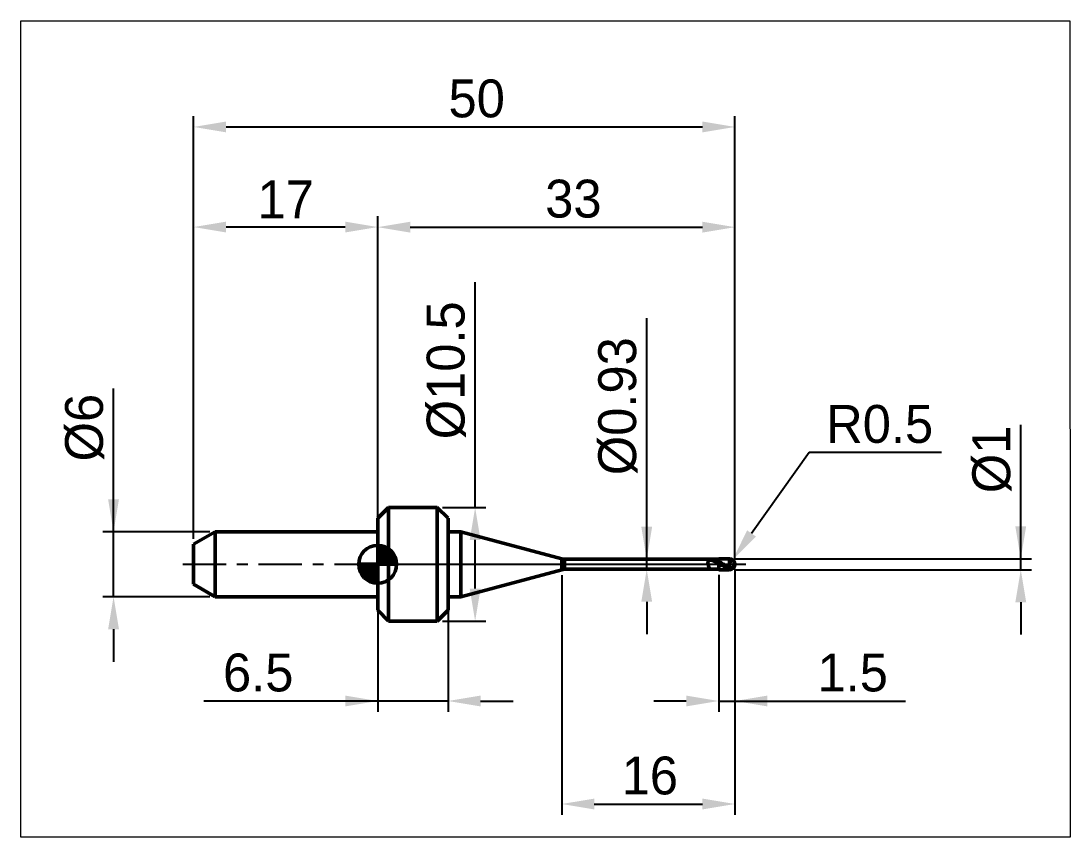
# Model space of a CAD drawing. Header units: millimetres. Extents: x -16 to 81, y -25.2 to 50.2.
import ezdxf

# ---------------------------------------------------------------- set-up
doc = ezdxf.new("R2010")
doc.units = ezdxf.units.MM
doc.header["$MEASUREMENT"] = 0
doc.linetypes.add('LONGDASHDASH', pattern=[7, 4, -1, 1, -1])
doc.layers.get('Defpoints').update_dxf_attribs({"linetype": 'CONTINUOUS'})
for name, color, linetype, lineweight in [('1', 4, 'CONTINUOUS', 50), ('2', 7, 'CONTINUOUS', 25), ('4', 2, 'LONGDASHDASH', 25), ('CUT', 1, 'CONTINUOUS', 25), ('INFTOTAL', 9, 'CONTINUOUS', 18), ('NOCUT', 7, 'CONTINUOUS', 25), ('SK1', 4, 'CONTINUOUS', 50), ('SK2', 7, 'CONTINUOUS', 25), ('SK4', 2, 'LONGDASHDASH', 25)]:
    doc.layers.add(name, color=color, linetype=linetype, lineweight=lineweight)
doc.styles.add('Monospac821 BT', font='', dxfattribs={"height": 3.5})
doc.styles.get('Monospac821 BT').set_extended_font_data('Monospac821 BT')
doc.dimstyles.get("Standard").update_dxf_attribs({"dimtxt": 3.5, "dimasz": 3, "dimexe": 1, "dimexo": 0.5, "dimgap": 0.8, "dimtad": 1, "dimtoh": 1, "dimzin": 1, "dimdsep": 46, "dimtxsty": 'Monospac821 BT', "dimcen": 2.5, "dimadec": 1, "dimazin": 0, "dimtfac": 1, "dimtdec": 4, "dimtix": 1, "dimtmove": 1, "dimatfit": 3, "dimfxl": 1, "dimtolj": 1, "dimtzin": 1, "dimarcsym": 0})

# ---------------------------------------------------------------- blocks, each defined once
blk = doc.blocks.new('*D0')
at = {"layer": 'Defpoints', "color": 0}
for p in [(50, 40.41), (0, 1.845), (50, 0)]:
    blk.add_point(p, dxfattribs=at)
at = {"layer": 'SK2', "color": 0, "lineweight": -2}
for p, q in [((0, 2.345), (0, 41.41)), ((50, 0.5), (50, 41.41)), ((3, 40.41), (47, 40.41))]:
    blk.add_line(p, q, dxfattribs=at)
at = {"layer": 'SK2', "color": 0}
for points in [[(3, 40.91), (3, 39.91), (0, 40.41)], [(47, 39.91), (47, 40.91), (50, 40.41)]]:
    blk.add_solid(points, dxfattribs=at)
at = {"layer": 'SK2', "color": 0, "linetype": 'ByBlock', "insert": (26.145, 43.021), "char_height": 3.5, "attachment_point": 5}
blk.add_mtext('\\A1;50', dxfattribs=at)
blk = doc.blocks.new('*D1')
at = {"layer": 'Defpoints', "color": 0}
for p in [(0, 31.157), (17, 4.25), (0, 1.845)]:
    blk.add_point(p, dxfattribs=at)
at = {"layer": 'SK2', "color": 0, "lineweight": -2}
for p, q in [((0, 2.345), (0, 32.157)), ((17, 4.75), (17, 32.157)), ((14, 31.157), (3, 31.157))]:
    blk.add_line(p, q, dxfattribs=at)
at = {"layer": 'SK2', "color": 0}
for points in [[(3, 31.657), (3, 30.657), (0, 31.157)], [(14, 30.657), (14, 31.657), (17, 31.157)]]:
    blk.add_solid(points, dxfattribs=at)
at = {"layer": 'SK2', "color": 0, "linetype": 'ByBlock', "insert": (8.5, 33.717), "char_height": 3.5, "attachment_point": 5}
blk.add_mtext('\\A1;17', dxfattribs=at)
blk = doc.blocks.new('*D2')
at = {"layer": 'Defpoints', "color": 0}
for p in [(-7.4, 3), (2, 3), (2, -3)]:
    blk.add_point(p, dxfattribs=at)
at = {"layer": 'SK2', "color": 0, "lineweight": -2}
for p, q in [((-7.4, 3), (-7.4, 16.2525)), ((-7.4, 6), (-7.4, 9)), ((1.5, 3), (-8.4, 3)), ((-7.4, -3), (-7.4, 3)), ((1.5, -3), (-8.4, -3)), ((-7.4, -6), (-7.4, -9))]:
    blk.add_line(p, q, dxfattribs=at)
at = {"layer": 'SK2', "color": 0}
for points in [[(-7.9, 6), (-6.9, 6), (-7.4, 3)], [(-6.9, -6), (-7.9, -6), (-7.4, -3)]]:
    blk.add_solid(points, dxfattribs=at)
at = {"layer": 'SK2', "color": 0, "linetype": 'ByBlock', "insert": (-10.062, 12.62625), "char_height": 3.5, "attachment_point": 5, "rotation": 90}
blk.add_mtext('\\A1;%%c6', dxfattribs=at)
blk = doc.blocks.new('*D3')
at = {"layer": '2', "color": 0, "lineweight": -2}
for p, q in [((76.4, 0.5), (76.4, 12.8845)), ((76.4, 3.5), (76.4, 6.5)), ((50, 0.5), (77.4, 0.5)), ((76.4, -0.5), (76.4, 0.5)), ((50, -0.5), (77.4, -0.5)), ((76.4, -3.5), (76.4, -6.5))]:
    blk.add_line(p, q, dxfattribs=at)
at = {"layer": '2', "color": 0}
for points in [[(75.9, 3.5), (76.9, 3.5), (76.4, 0.5)], [(76.9, -3.5), (75.9, -3.5), (76.4, -0.5)]]:
    blk.add_solid(points, dxfattribs=at)
at = {"layer": 'Defpoints', "color": 0}
for p in [(49.5, 0.5), (76.4, 0.5), (49.5, -0.5)]:
    blk.add_point(p, dxfattribs=at)
at = {"layer": '2', "color": 0, "linetype": 'ByBlock', "insert": (73.738, 9.69225), "char_height": 3.5, "attachment_point": 5, "rotation": 90}
blk.add_mtext('\\A1;%%c1', dxfattribs=at)
blk = doc.blocks.new('*D4')
at = {"layer": '2', "color": 0, "lineweight": -2}
for p, q in [((56.864, 10.331), (51.532, 2.85)), ((69.071, 10.331), (56.864, 10.331)), ((49.5, 0), (49.79, 0.407))]:
    blk.add_line(p, q, dxfattribs=at)
at = {"layer": '2', "color": 0}
blk.add_solid([(51.124, 3.14), (51.939, 2.56), (49.79, 0.407)], dxfattribs=at)
at = {"layer": 'Defpoints', "color": 0}
for p in [(49.5, 0), (49.79, 0.407)]:
    blk.add_point(p, dxfattribs=at)
at = {"layer": '2', "color": 0, "linetype": 'ByBlock', "insert": (63.367, 12.943), "char_height": 3.5, "attachment_point": 5}
blk.add_mtext('\\A1;R0.5', dxfattribs=at)
blk = doc.blocks.new('*D5')
at = {"layer": '2', "color": 0, "lineweight": -2}
for p, q in [((41.85, 0.465), (41.85, 22.744)), ((41.85, 3.465), (41.85, 6.465)), ((48, 0.465), (40.85, 0.465)), ((41.85, -0.465), (41.85, 0.465)), ((48, -0.465), (40.85, -0.465)), ((41.85, -3.465), (41.85, -6.465))]:
    blk.add_line(p, q, dxfattribs=at)
at = {"layer": '2', "color": 0}
for points in [[(41.35, 3.465), (42.35, 3.465), (41.85, 0.465)], [(42.35, -3.465), (41.35, -3.465), (41.85, -0.465)]]:
    blk.add_solid(points, dxfattribs=at)
at = {"layer": 'Defpoints', "color": 0}
for p in [(41.85, 0.465), (48.5, 0.465), (48.5, -0.465)]:
    blk.add_point(p, dxfattribs=at)
at = {"layer": '2', "color": 0, "linetype": 'ByBlock', "insert": (39.188, 14.6045), "char_height": 3.5, "attachment_point": 5, "rotation": 90}
blk.add_mtext('\\A1;%%c0.93', dxfattribs=at)
blk = doc.blocks.new('*D6')
at = {"layer": '2', "color": 0, "lineweight": -2}
for p, q in [((26, 5.25), (26, 26.07075)), ((23, 5.25), (27, 5.25)), ((26, -2.25), (26, 2.25)), ((23, -5.25), (27, -5.25))]:
    blk.add_line(p, q, dxfattribs=at)
at = {"layer": '2', "color": 0}
for points in [[(26.5, 2.25), (25.5, 2.25), (26, 5.25)], [(25.5, -2.25), (26.5, -2.25), (26, -5.25)]]:
    blk.add_solid(points, dxfattribs=at)
at = {"layer": 'Defpoints', "color": 0}
for p in [(22.5, 5.25), (26, 5.25), (22.5, -5.25)]:
    blk.add_point(p, dxfattribs=at)
at = {"layer": '2', "color": 0, "linetype": 'ByBlock', "insert": (23.338, 17.9225), "char_height": 3.5, "attachment_point": 5, "rotation": 90}
blk.add_mtext('\\A1;%%c10.5', dxfattribs=at)
blk = doc.blocks.new('*D7')
at = {"layer": '2', "color": 0, "lineweight": -2}
for p, q in [((48.5, -0.965), (48.5, -13.6325)), ((50, -0.5), (50, -13.6325)), ((45.5, -12.6325), (42.5, -12.6325)), ((48.5, -12.6325), (50, -12.6325)), ((50, -12.6325), (65.755, -12.6325)), ((53, -12.6325), (56, -12.6325))]:
    blk.add_line(p, q, dxfattribs=at)
at = {"layer": '2', "color": 0}
for points in [[(45.5, -13.1325), (45.5, -12.1325), (48.5, -12.6325)], [(53, -12.1325), (53, -13.1325), (50, -12.6325)]]:
    blk.add_solid(points, dxfattribs=at)
at = {"layer": 'Defpoints', "color": 0}
for p in [(50, 0), (48.5, -0.465), (50, -12.6325)]:
    blk.add_point(p, dxfattribs=at)
at = {"layer": '2', "color": 0, "linetype": 'ByBlock', "insert": (60.8775, -10.02125), "char_height": 3.5, "attachment_point": 5}
blk.add_mtext('\\A1;1.5', dxfattribs=at)
blk = doc.blocks.new('*D8')
at = {"layer": '2', "color": 0, "lineweight": -2}
for p, q in [((17, -2.5), (17, 32.15)), ((50, 0.5), (50, 32.15)), ((20, 31.15), (47, 31.15))]:
    blk.add_line(p, q, dxfattribs=at)
at = {"layer": '2', "color": 0}
for points in [[(20, 31.65), (20, 30.65), (17, 31.15)], [(47, 30.65), (47, 31.65), (50, 31.15)]]:
    blk.add_solid(points, dxfattribs=at)
at = {"layer": 'Defpoints', "color": 0}
for p in [(50, 31.15), (50, 0), (17, -3)]:
    blk.add_point(p, dxfattribs=at)
at = {"layer": '2', "color": 0, "linetype": 'ByBlock', "insert": (35.076, 33.761), "char_height": 3.5, "attachment_point": 5}
blk.add_mtext('\\A1;33', dxfattribs=at)
blk = doc.blocks.new('*D9')
at = {"layer": '2', "color": 0, "lineweight": -2}
for p, q in [((17, 3.75), (17, -13.6325)), ((23.5, 3.75), (23.5, -13.6325)), ((17, -12.6325), (0.93, -12.6325)), ((14, -12.6325), (11, -12.6325)), ((23.5, -12.6325), (17, -12.6325)), ((26.5, -12.6325), (29.5, -12.6325))]:
    blk.add_line(p, q, dxfattribs=at)
at = {"layer": '2', "color": 0}
for points in [[(14, -13.1325), (14, -12.1325), (17, -12.6325)], [(26.5, -12.1325), (26.5, -13.1325), (23.5, -12.6325)]]:
    blk.add_solid(points, dxfattribs=at)
at = {"layer": 'Defpoints', "color": 0}
for p in [(17, 4.25), (23.5, 4.25), (17, -12.6325)]:
    blk.add_point(p, dxfattribs=at)
at = {"layer": '2', "color": 0, "linetype": 'ByBlock', "insert": (5.965, -10.02125), "char_height": 3.5, "attachment_point": 5}
blk.add_mtext('\\A1;6.5', dxfattribs=at)
blk = doc.blocks.new('*D12')
at = {"layer": '2', "color": 0, "lineweight": -2}
for p, q in [((50, -0.5), (50, -23.15)), ((34, -1), (34, -23.15)), ((37, -22.15), (47, -22.15))]:
    blk.add_line(p, q, dxfattribs=at)
at = {"layer": '2', "color": 0}
for points in [[(37, -21.65), (37, -22.65), (34, -22.15)], [(47, -22.65), (47, -21.65), (50, -22.15)]]:
    blk.add_solid(points, dxfattribs=at)
at = {"layer": 'Defpoints', "color": 0}
for p in [(50, 0), (34, -0.5), (50, -22.15)]:
    blk.add_point(p, dxfattribs=at)
at = {"layer": '2', "color": 0, "linetype": 'ByBlock', "insert": (42.138, -19.539), "char_height": 3.5, "attachment_point": 5}
blk.add_mtext('\\A1;16', dxfattribs=at)

msp = doc.modelspace()

# ---------------------------------------------------------------- linework, layer by layer
at = {"layer": '1'}
for p, q in [((18, 5.25), (17, 4.25)), ((22.5, 5.25), (18, 5.25)), ((18, 5.25), (18, -5.25)), ((23.5, 4.25), (22.5, 5.25)), ((22.5, 5.25), (22.5, -5.25)), ((17, 4.25), (17, 3)), ((17, 4.25), (17, -4.25)), ((17, 3), (17, 4.25)), ((23.5, 3), (23.5, 4.25)), ((17, 3), (17, -3)), ((17, -3), (17, 3)), ((24.670099, 3), (23.5, 3)), ((23.5, 3), (23.5, -3)), ((34.003681, 0.499074), (24.670099, 3)), ((24.670099, 3), (24.670099, -3)), ((34.003681, 0.499074), (34.003681, -0.499074)), ((48.5, 0.465), (34.2625, 0.465)), ((34.2625, -0.465), (34.2625, 0.465)), ((47.508333, 0.15151), (47.5, 0.109382)), ((47.5, 0.109382), (47.5, 0.099229)), ((47.5, 0.099229), (47.508333, 0.057856)), ((47.516667, 0.188389), (47.508333, 0.15151)), ((47.508333, 0.057856), (47.516667, 0.017554)), ((47.525, 0.220452), (47.516667, 0.188389)), ((47.516667, 0.017554), (47.525, -0.02139)), ((47.533333, 0.248173), (47.525, 0.220452)), ((47.541667, 0.272035), (47.533333, 0.248173)), ((47.55, 0.2925), (47.541667, 0.272035)), ((47.558333, 0.310001), (47.55, 0.2925)), ((47.566667, 0.324928), (47.558333, 0.310001)), ((47.575, 0.337629), (47.566667, 0.324928)), ((47.583333, 0.348412), (47.575, 0.337629)), ((47.591667, 0.357542), (47.583333, 0.348412)), ((47.6, 0.365251), (47.591667, 0.357542)), ((47.608333, 0.371735), (47.6, 0.365251)), ((47.616667, 0.377164), (47.608333, 0.371735)), ((47.625, 0.381681), (47.616667, 0.377164)), ((47.633333, 0.385407), (47.625, 0.381681)), ((47.641667, 0.388447), (47.633333, 0.385407)), ((47.65, 0.390887), (47.641667, 0.388447)), ((47.658333, 0.392803), (47.65, 0.390887)), ((47.666667, 0.394257), (47.658333, 0.392803)), ((47.675, 0.395302), (47.666667, 0.394257)), ((47.683333, 0.395985), (47.675, 0.395302)), ((47.691667, 0.396345), (47.683333, 0.395985)), ((47.7, 0.396415), (47.691667, 0.396345)), ((47.708333, 0.396224), (47.7, 0.396415)), ((47.716667, 0.395797), (47.708333, 0.396224)), ((47.725, 0.395156), (47.716667, 0.395797)), ((47.733333, 0.39432), (47.725, 0.395156)), ((47.741667, 0.393306), (47.733333, 0.39432)), ((47.75, 0.392128), (47.741667, 0.393306)), ((47.758333, 0.390799), (47.75, 0.392128)), ((47.766667, 0.389332), (47.758333, 0.390799)), ((47.775, 0.387736), (47.766667, 0.389332)), ((47.783333, 0.386022), (47.775, 0.387736)), ((47.791667, 0.384196), (47.783333, 0.386022)), ((47.8, 0.382268), (47.791667, 0.384196)), ((47.8, 0.464952), (47.795005, 0.465)), ((47.808333, 0.464675), (47.8, 0.464952)), ((47.808333, 0.380243), (47.8, 0.382268)), ((47.816667, 0.464173), (47.808333, 0.464675)), ((47.816667, 0.378129), (47.808333, 0.380243)), ((47.825, 0.463468), (47.816667, 0.464173)), ((47.825, 0.375931), (47.816667, 0.378129)), ((47.833333, 0.462583), (47.825, 0.463468)), ((47.833333, 0.373654), (47.825, 0.375931)), ((47.841667, 0.461536), (47.833333, 0.462583)), ((47.841667, 0.371303), (47.833333, 0.373654)), ((47.85, 0.460344), (47.841667, 0.461536)), ((47.85, 0.368882), (47.841667, 0.371303)), ((47.858333, 0.459023), (47.85, 0.460344)), ((47.858333, 0.366395), (47.85, 0.368882)), ((47.866667, 0.457586), (47.858333, 0.459023)), ((47.866667, 0.363846), (47.858333, 0.366395)), ((47.875, 0.456047), (47.866667, 0.457586)), ((47.875, 0.361239), (47.866667, 0.363846)), ((47.883333, 0.454415), (47.875, 0.456047)), ((47.883333, 0.358575), (47.875, 0.361239)), ((47.891667, 0.452702), (47.883333, 0.454415)), ((47.891667, 0.355858), (47.883333, 0.358575)), ((47.9, 0.450915), (47.891667, 0.452702)), ((47.9, 0.353091), (47.891667, 0.355858)), ((47.908333, 0.449063), (47.9, 0.450915)), ((47.908333, 0.350275), (47.9, 0.353091)), ((47.916667, 0.447153), (47.908333, 0.449063)), ((47.916667, 0.347413), (47.908333, 0.350275)), ((47.925, 0.44519), (47.916667, 0.447153)), ((47.925, 0.344507), (47.916667, 0.347413)), ((47.933333, 0.44318), (47.925, 0.44519)), ((47.933333, 0.341558), (47.925, 0.344507)), ((47.941667, 0.441127), (47.933333, 0.44318)), ((47.941667, 0.338568), (47.933333, 0.341558)), ((47.95, 0.439035), (47.941667, 0.441127)), ((47.95, 0.335538), (47.941667, 0.338568)), ((47.958333, 0.436909), (47.95, 0.439035)), ((47.958333, 0.33247), (47.95, 0.335538)), ((47.966667, 0.43475), (47.958333, 0.436909)), ((47.966667, 0.329365), (47.958333, 0.33247)), ((47.975, 0.432562), (47.966667, 0.43475)), ((47.975, 0.326224), (47.966667, 0.329365)), ((47.983333, 0.430346), (47.975, 0.432562)), ((47.983333, 0.323049), (47.975, 0.326224)), ((47.991667, 0.428104), (47.983333, 0.430346)), ((47.991667, 0.319839), (47.983333, 0.323049)), ((48, 0.425838), (47.991667, 0.428104)), ((48, 0.316596), (47.991667, 0.319839)), ((48.008333, 0.423548), (48, 0.425838)), ((48.008333, 0.313321), (48, 0.316596)), ((48.016667, 0.421236), (48.008333, 0.423548)), ((48.016667, 0.310014), (48.008333, 0.313321)), ((48.025, 0.418902), (48.016667, 0.421236)), ((48.025, 0.306677), (48.016667, 0.310014)), ((48.033333, 0.416547), (48.025, 0.418902)), ((48.033333, 0.303309), (48.025, 0.306677)), ((48.041667, 0.414171), (48.033333, 0.416547)), ((48.041667, 0.299911), (48.033333, 0.303309)), ((48.05, 0.411774), (48.041667, 0.414171)), ((48.05, 0.296485), (48.041667, 0.299911)), ((48.058333, 0.409357), (48.05, 0.411774)), ((48.058333, 0.29303), (48.05, 0.296485)), ((48.066667, 0.406919), (48.058333, 0.409357)), ((48.066667, 0.289546), (48.058333, 0.29303)), ((48.075, 0.404459), (48.066667, 0.406919)), ((48.075, 0.286035), (48.066667, 0.289546)), ((48.083333, 0.401979), (48.075, 0.404459)), ((48.083333, 0.282497), (48.075, 0.286035)), ((48.091667, 0.399477), (48.083333, 0.401979)), ((48.091667, 0.278933), (48.083333, 0.282497)), ((48.1, 0.396954), (48.091667, 0.399477)), ((48.1, 0.275342), (48.091667, 0.278933)), ((48.108333, 0.394408), (48.1, 0.396954)), ((48.108333, 0.271725), (48.1, 0.275342)), ((48.116667, 0.391839), (48.108333, 0.394408)), ((48.116667, 0.268083), (48.108333, 0.271725)), ((48.125, 0.389248), (48.116667, 0.391839)), ((48.125, 0.264415), (48.116667, 0.268083)), ((48.133333, 0.386633), (48.125, 0.389248)), ((48.133333, 0.260723), (48.125, 0.264415)), ((48.141667, 0.383994), (48.133333, 0.386633)), ((48.141667, 0.257007), (48.133333, 0.260723)), ((48.15, 0.38133), (48.141667, 0.383994)), ((48.15, 0.253266), (48.141667, 0.257007)), ((48.158333, 0.378642), (48.15, 0.38133)), ((48.158333, 0.249503), (48.15, 0.253266)), ((48.166667, 0.375928), (48.158333, 0.378642)), ((48.166667, 0.245716), (48.158333, 0.249503)), ((48.175, 0.373189), (48.166667, 0.375928)), ((48.175, 0.241906), (48.166667, 0.245716)), ((48.183333, 0.370424), (48.175, 0.373189)), ((48.183333, 0.238073), (48.175, 0.241906)), ((48.191667, 0.367632), (48.183333, 0.370424)), ((48.191667, 0.234219), (48.183333, 0.238073)), ((48.2, 0.364813), (48.191667, 0.367632)), ((48.2, 0.230343), (48.191667, 0.234219)), ((48.208333, 0.361968), (48.2, 0.364813)), ((48.208333, 0.226445), (48.2, 0.230343)), ((48.216667, 0.359094), (48.208333, 0.361968)), ((48.216667, 0.222527), (48.208333, 0.226445)), ((48.225, 0.356193), (48.216667, 0.359094)), ((48.225, 0.218588), (48.216667, 0.222527)), ((48.233333, 0.353264), (48.225, 0.356193)), ((48.233333, 0.214629), (48.225, 0.218588)), ((48.241667, 0.350307), (48.233333, 0.353264)), ((48.241667, 0.21065), (48.233333, 0.214629)), ((48.25, 0.347321), (48.241667, 0.350307)), ((48.25, 0.206651), (48.241667, 0.21065)), ((48.258333, 0.344307), (48.25, 0.347321)), ((48.258333, 0.202633), (48.25, 0.206651)), ((48.266667, 0.341264), (48.258333, 0.344307)), ((48.266667, 0.198596), (48.258333, 0.202633)), ((48.275, 0.338192), (48.266667, 0.341264)), ((48.275, 0.194541), (48.266667, 0.198596)), ((48.283333, 0.335092), (48.275, 0.338192)), ((48.283333, 0.190468), (48.275, 0.194541)), ((48.291667, 0.331962), (48.283333, 0.335092)), ((48.291667, 0.186378), (48.283333, 0.190468)), ((48.3, 0.328804), (48.291667, 0.331962)), ((48.3, 0.18227), (48.291667, 0.186378)), ((48.308333, 0.325617), (48.3, 0.328804)), ((48.308333, 0.178145), (48.3, 0.18227)), ((48.316667, 0.322401), (48.308333, 0.325617)), ((48.316667, 0.174004), (48.308333, 0.178145)), ((48.325, 0.319157), (48.316667, 0.322401)), ((48.325, 0.169847), (48.316667, 0.174004)), ((48.333333, 0.315884), (48.325, 0.319157)), ((48.333333, 0.165673), (48.325, 0.169847)), ((48.341667, 0.312583), (48.333333, 0.315884)), ((48.341667, 0.161485), (48.333333, 0.165673)), ((48.35, 0.309253), (48.341667, 0.312583)), ((48.35, 0.157282), (48.341667, 0.161485)), ((48.358333, 0.305895), (48.35, 0.309253)), ((48.358333, 0.153064), (48.35, 0.157282)), ((48.366667, 0.30251), (48.358333, 0.305895)), ((48.366667, 0.148831), (48.358333, 0.153064)), ((48.375, 0.299097), (48.366667, 0.30251)), ((48.375, 0.144586), (48.366667, 0.148831)), ((48.383333, 0.295656), (48.375, 0.299097)), ((48.383333, 0.140326), (48.375, 0.144586)), ((48.391667, 0.292188), (48.383333, 0.295656)), ((48.391667, 0.136054), (48.383333, 0.140326)), ((48.4, 0.288694), (48.391667, 0.292188)), ((48.4, 0.131769), (48.391667, 0.136054)), ((48.408333, 0.285172), (48.4, 0.288694)), ((48.408333, 0.127472), (48.4, 0.131769)), ((48.416667, 0.281625), (48.408333, 0.285172)), ((48.416667, 0.123163), (48.408333, 0.127472)), ((48.425, 0.278051), (48.416667, 0.281625)), ((48.425, 0.118843), (48.416667, 0.123163)), ((48.433333, 0.274452), (48.425, 0.278051)), ((48.433333, 0.114512), (48.425, 0.118843)), ((48.441667, 0.270827), (48.433333, 0.274452)), ((48.441667, 0.11017), (48.433333, 0.114512)), ((48.45, 0.267178), (48.441667, 0.270827)), ((48.45, 0.105818), (48.441667, 0.11017)), ((48.458333, 0.263503), (48.45, 0.267178)), ((48.458333, 0.101456), (48.45, 0.105818)), ((48.466667, 0.259804), (48.458333, 0.263503)), ((48.466667, 0.097084), (48.458333, 0.101456)), ((48.475, 0.256082), (48.466667, 0.259804)), ((48.475, 0.092704), (48.466667, 0.097084)), ((48.483333, 0.252335), (48.475, 0.256082)), ((48.483333, 0.088315), (48.475, 0.092704)), ((48.491667, 0.248565), (48.483333, 0.252335)), ((48.491667, 0.083918), (48.483333, 0.088315)), ((48.5, 0.244772), (48.491667, 0.248565)), ((48.5, 0.079513), (48.491667, 0.083918)), ((49.5, 0.5), (48.5, 0.5)), ((48.5, 0.5), (48.5, 0.465)), ((48.5, 0.5), (48.5, -0.5)), ((48.5, -0.465), (48.5, 0.465)), ((48.5, 0.244228), (48.5, 0.244772)), ((48.508333, 0.240019), (48.5, 0.244228)), ((48.5, 0.126544), (48.5, 0.127486)), ((48.5, 0.127486), (48.508333, 0.12289)), ((48.508333, 0.075526), (48.5, 0.080278)), ((48.5, 0.080278), (48.5, 0.079513)), ((48.516667, 0.235787), (48.508333, 0.240019)), ((48.508333, 0.12289), (48.516667, 0.118282)), ((48.516667, 0.070766), (48.508333, 0.075526)), ((48.525, 0.231534), (48.516667, 0.235787)), ((48.516667, 0.118282), (48.525, 0.113664)), ((48.525, 0.066), (48.516667, 0.070766)), ((48.533333, 0.227259), (48.525, 0.231534)), ((48.525, 0.113664), (48.533333, 0.109035)), ((48.533333, 0.061228), (48.525, 0.066)), ((48.541667, 0.222963), (48.533333, 0.227259)), ((48.533333, 0.109035), (48.541667, 0.104396)), ((48.541667, 0.05645), (48.533333, 0.061228)), ((48.55, 0.218646), (48.541667, 0.222963)), ((48.541667, 0.104396), (48.55, 0.099747)), ((48.55, 0.051667), (48.541667, 0.05645)), ((48.558333, 0.214309), (48.55, 0.218646)), ((48.55, 0.099747), (48.558333, 0.095089)), ((48.558333, 0.04688), (48.55, 0.051667)), ((48.566667, 0.209952), (48.558333, 0.214309)), ((48.558333, 0.095089), (48.566667, 0.090422)), ((48.566667, 0.042087), (48.558333, 0.04688)), ((48.575, 0.205576), (48.566667, 0.209952)), ((48.566667, 0.090422), (48.575, 0.085747)), ((48.575, 0.037291), (48.566667, 0.042087)), ((48.583333, 0.201181), (48.575, 0.205576)), ((48.575, 0.085747), (48.583333, 0.081064)), ((48.583333, 0.032492), (48.575, 0.037291)), ((48.591667, 0.196767), (48.583333, 0.201181)), ((48.583333, 0.081064), (48.591667, 0.076373)), ((48.591667, 0.027689), (48.583333, 0.032492)), ((48.6, 0.192335), (48.591667, 0.196767)), ((48.591667, 0.076373), (48.6, 0.071676)), ((48.6, 0.022884), (48.591667, 0.027689)), ((48.608333, 0.187885), (48.6, 0.192335)), ((48.6, 0.071676), (48.608333, 0.066971)), ((48.608333, 0.018077), (48.6, 0.022884)), ((48.616667, 0.183418), (48.608333, 0.187885)), ((48.608333, 0.066971), (48.616667, 0.062261)), ((48.616667, 0.013268), (48.608333, 0.018077)), ((48.625, 0.178934), (48.616667, 0.183418)), ((48.616667, 0.062261), (48.625, 0.057545)), ((48.625, 0.008458), (48.616667, 0.013268)), ((48.633333, 0.174433), (48.625, 0.178934)), ((48.625, 0.057545), (48.633333, 0.052823)), ((48.633333, 0.003647), (48.625, 0.008458)), ((48.641667, 0.169916), (48.633333, 0.174433)), ((48.633333, 0.052823), (48.641667, 0.048096)), ((48.641667, -0.001164), (48.633333, 0.003647)), ((48.65, 0.165383), (48.641667, 0.169916)), ((48.641667, 0.048096), (48.65, 0.043365)), ((48.658333, 0.160835), (48.65, 0.165383)), ((48.65, 0.043365), (48.658333, 0.038631)), ((48.666667, 0.156272), (48.658333, 0.160835)), ((48.658333, 0.038631), (48.666667, 0.033892)), ((48.675, 0.151695), (48.666667, 0.156272)), ((48.666667, 0.033892), (48.675, 0.02915)), ((48.683333, 0.147103), (48.675, 0.151695)), ((48.675, 0.02915), (48.683333, 0.024406)), ((48.691667, 0.142498), (48.683333, 0.147103)), ((48.683333, 0.024406), (48.691667, 0.019659)), ((48.7, 0.13788), (48.691667, 0.142498)), ((48.691667, 0.019659), (48.7, 0.014911)), ((48.708333, 0.133249), (48.7, 0.13788)), ((48.7, 0.014911), (48.708333, 0.010161)), ((48.716667, 0.128606), (48.708333, 0.133249)), ((48.708333, 0.010161), (48.716667, 0.00541)), ((48.725, 0.12395), (48.716667, 0.128606)), ((48.716667, 0.00541), (48.725, 0.000659)), ((48.733333, 0.119284), (48.725, 0.12395)), ((48.725, 0.000659), (48.733333, -0.004092)), ((48.741667, 0.114606), (48.733333, 0.119284)), ((48.75, 0.109917), (48.741667, 0.114606)), ((48.758333, 0.105219), (48.75, 0.109917)), ((48.766667, 0.100511), (48.758333, 0.105219)), ((48.775, 0.095793), (48.766667, 0.100511)), ((48.783333, 0.091066), (48.775, 0.095793)), ((48.791667, 0.086332), (48.783333, 0.091066)), ((48.8, 0.081589), (48.791667, 0.086332)), ((48.808333, 0.076838), (48.8, 0.081589)), ((48.816667, 0.072081), (48.808333, 0.076838)), ((48.825, 0.067316), (48.816667, 0.072081)), ((48.833333, 0.062546), (48.825, 0.067316)), ((48.841667, 0.05777), (48.833333, 0.062546)), ((48.85, 0.052988), (48.841667, 0.05777)), ((48.858333, 0.048201), (48.85, 0.052988)), ((48.866667, 0.04341), (48.858333, 0.048201)), ((48.875, 0.038615), (48.866667, 0.04341)), ((48.883333, 0.033817), (48.875, 0.038615)), ((48.891667, 0.029015), (48.883333, 0.033817)), ((48.9, 0.024211), (48.891667, 0.029015)), ((48.908333, 0.019404), (48.9, 0.024211)), ((48.916667, 0.014595), (48.908333, 0.019404)), ((48.925, 0.009786), (48.916667, 0.014595)), ((48.933333, 0.004975), (48.925, 0.009786)), ((48.941667, 0.000164), (48.933333, 0.004975)), ((48.95, -0.004647), (48.941667, 0.000164)), ((49.5, 0.5), (49.5, -0.5)), ((49.925, -0.10455), (49.925, 0.263391)), ((49.925, 0.263391), (49.925, -0.10455)), ((24.670099, -3), (34.003681, -0.499074)), ((34.2625, -0.465), (48.5, -0.465)), ((47.525, -0.02139), (47.533333, -0.058753)), ((47.533333, -0.058753), (47.541667, -0.09437)), ((47.541667, -0.09437), (47.55, -0.128124)), ((47.55, -0.128124), (47.558333, -0.159941)), ((47.558333, -0.159941), (47.566667, -0.189785)), ((47.566667, -0.189785), (47.575, -0.217649)), ((47.575, -0.217649), (47.583333, -0.24355)), ((47.583333, -0.24355), (47.591667, -0.267528)), ((47.591667, -0.267528), (47.6, -0.289638)), ((47.6, -0.289638), (47.608333, -0.309945)), ((47.608333, -0.309945), (47.616667, -0.328527)), ((47.616667, -0.328527), (47.625, -0.345466)), ((47.625, -0.345466), (47.633333, -0.360849)), ((47.633333, -0.360849), (47.641667, -0.374766)), ((47.641667, -0.374766), (47.65, -0.387307)), ((47.65, -0.387307), (47.658333, -0.39856)), ((47.658333, -0.39856), (47.666667, -0.408614)), ((47.666667, -0.408614), (47.675, -0.417555)), ((47.675, -0.417555), (47.683333, -0.425464)), ((47.683333, -0.425464), (47.691667, -0.432422)), ((47.691667, -0.432422), (47.7, -0.438502)), ((47.7, -0.438502), (47.708333, -0.443776)), ((47.708333, -0.443776), (47.716667, -0.448312)), ((47.716667, -0.448312), (47.725, -0.452171)), ((47.725, -0.452171), (47.733333, -0.455415)), ((47.733333, -0.455415), (47.741667, -0.458096)), ((47.741667, -0.458096), (47.75, -0.460266)), ((47.75, -0.460266), (47.758333, -0.461972)), ((47.758333, -0.461972), (47.766667, -0.463258)), ((47.766667, -0.463258), (47.775, -0.464164)), ((47.775, -0.464164), (47.783333, -0.464726)), ((47.783333, -0.464726), (47.791667, -0.464979)), ((47.791667, -0.464979), (47.795005, -0.465)), ((48.5, -0.465), (48.5, -0.5)), ((48.5, -0.5), (49.5, -0.5)), ((48.65, -0.005975), (48.641667, -0.001164)), ((48.658333, -0.010786), (48.65, -0.005975)), ((48.666667, -0.015595), (48.658333, -0.010786)), ((48.675, -0.020403), (48.666667, -0.015595)), ((48.683333, -0.02521), (48.675, -0.020403)), ((48.691667, -0.030014), (48.683333, -0.02521)), ((48.7, -0.034815), (48.691667, -0.030014)), ((48.708333, -0.039613), (48.7, -0.034815)), ((48.716667, -0.044407), (48.708333, -0.039613)), ((48.725, -0.049197), (48.716667, -0.044407)), ((48.733333, -0.053982), (48.725, -0.049197)), ((48.733333, -0.004092), (48.741667, -0.008843)), ((48.741667, -0.058763), (48.733333, -0.053982)), ((48.741667, -0.008843), (48.75, -0.013594)), ((48.75, -0.063538), (48.741667, -0.058763)), ((48.75, -0.013594), (48.758333, -0.018342)), ((48.758333, -0.068307), (48.75, -0.063538)), ((48.758333, -0.018342), (48.766667, -0.02309)), ((48.766667, -0.07307), (48.758333, -0.068307)), ((48.766667, -0.02309), (48.775, -0.027835)), ((48.775, -0.077826), (48.766667, -0.07307)), ((48.775, -0.027835), (48.783333, -0.032577)), ((48.783333, -0.082575), (48.775, -0.077826)), ((48.783333, -0.032577), (48.791667, -0.037317)), ((48.791667, -0.087317), (48.783333, -0.082575)), ((48.791667, -0.037317), (48.8, -0.042053)), ((48.8, -0.09205), (48.791667, -0.087317)), ((48.8, -0.042053), (48.808333, -0.046785)), ((48.808333, -0.096774), (48.8, -0.09205)), ((48.808333, -0.046785), (48.816667, -0.051512)), ((48.816667, -0.10149), (48.808333, -0.096774)), ((48.816667, -0.051512), (48.825, -0.056235)), ((48.825, -0.106197), (48.816667, -0.10149)), ((48.825, -0.056235), (48.833333, -0.060953)), ((48.833333, -0.110893), (48.825, -0.106197)), ((48.833333, -0.060953), (48.841667, -0.065665)), ((48.841667, -0.115579), (48.833333, -0.110893)), ((48.841667, -0.065665), (48.85, -0.070372)), ((48.85, -0.120255), (48.841667, -0.115579)), ((48.85, -0.070372), (48.858333, -0.075071)), ((48.858333, -0.124919), (48.85, -0.120255)), ((48.858333, -0.075071), (48.866667, -0.079764)), ((48.866667, -0.129572), (48.858333, -0.124919)), ((48.866667, -0.079764), (48.875, -0.084449)), ((48.875, -0.134213), (48.866667, -0.129572)), ((48.875, -0.084449), (48.883333, -0.089126)), ((48.883333, -0.138841), (48.875, -0.134213)), ((48.883333, -0.089126), (48.891667, -0.093795)), ((48.891667, -0.143457), (48.883333, -0.138841)), ((48.891667, -0.093795), (48.9, -0.098456)), ((48.9, -0.148059), (48.891667, -0.143457)), ((48.9, -0.098456), (48.908333, -0.103107)), ((48.908333, -0.152648), (48.9, -0.148059)), ((48.908333, -0.103107), (48.916667, -0.107749)), ((48.916667, -0.157222), (48.908333, -0.152648)), ((48.916667, -0.107749), (48.925, -0.112381)), ((48.925, -0.161782), (48.916667, -0.157222)), ((48.925, -0.112381), (48.933333, -0.117002)), ((48.933333, -0.166327), (48.925, -0.161782)), ((48.933333, -0.117002), (48.941667, -0.121613)), ((48.941667, -0.170856), (48.933333, -0.166327)), ((48.941667, -0.121613), (48.95, -0.126212)), ((48.95, -0.17537), (48.941667, -0.170856)), ((48.958333, -0.009458), (48.95, -0.004647)), ((48.95, -0.126212), (48.958333, -0.1308)), ((48.958333, -0.179867), (48.95, -0.17537)), ((48.966667, -0.014268), (48.958333, -0.009458)), ((48.958333, -0.1308), (48.966667, -0.135375)), ((48.966667, -0.184348), (48.958333, -0.179867)), ((48.975, -0.019077), (48.966667, -0.014268)), ((48.966667, -0.135375), (48.975, -0.139938)), ((48.975, -0.188812), (48.966667, -0.184348)), ((48.983333, -0.023883), (48.975, -0.019077)), ((48.975, -0.139938), (48.983333, -0.144488)), ((48.983333, -0.193258), (48.975, -0.188812)), ((48.991667, -0.028688), (48.983333, -0.023883)), ((48.983333, -0.144488), (48.991667, -0.149025)), ((48.991667, -0.197686), (48.983333, -0.193258)), ((49, -0.03349), (48.991667, -0.028688)), ((48.991667, -0.149025), (49, -0.153548)), ((49, -0.202096), (48.991667, -0.197686)), ((49.008333, -0.038289), (49, -0.03349)), ((49, -0.153548), (49.008333, -0.158057)), ((49.008333, -0.206488), (49, -0.202096)), ((49.016667, -0.043084), (49.008333, -0.038289)), ((49.008333, -0.158057), (49.016667, -0.162551)), ((49.016667, -0.21086), (49.008333, -0.206488)), ((49.025, -0.047875), (49.016667, -0.043084)), ((49.016667, -0.162551), (49.025, -0.16703)), ((49.025, -0.215212), (49.016667, -0.21086)), ((49.033333, -0.052662), (49.025, -0.047875)), ((49.025, -0.16703), (49.033333, -0.171493)), ((49.033333, -0.219545), (49.025, -0.215212)), ((49.041667, -0.057444), (49.033333, -0.052662)), ((49.033333, -0.171493), (49.041667, -0.175941)), ((49.041667, -0.223858), (49.033333, -0.219545)), ((49.05, -0.062221), (49.041667, -0.057444)), ((49.041667, -0.175941), (49.05, -0.180372)), ((49.05, -0.228149), (49.041667, -0.223858)), ((49.058333, -0.066992), (49.05, -0.062221)), ((49.05, -0.180372), (49.058333, -0.184787)), ((49.058333, -0.23242), (49.05, -0.228149)), ((49.066667, -0.071756), (49.058333, -0.066992)), ((49.058333, -0.184787), (49.066667, -0.189184)), ((49.066667, -0.236669), (49.058333, -0.23242)), ((49.075, -0.076514), (49.066667, -0.071756)), ((49.066667, -0.189184), (49.075, -0.193564)), ((49.075, -0.240896), (49.066667, -0.236669)), ((49.083333, -0.081265), (49.075, -0.076514)), ((49.075, -0.193564), (49.083333, -0.197926)), ((49.083333, -0.245101), (49.075, -0.240896)), ((49.091667, -0.086009), (49.083333, -0.081265)), ((49.083333, -0.197926), (49.091667, -0.20227)), ((49.091667, -0.249283), (49.083333, -0.245101)), ((49.1, -0.090744), (49.091667, -0.086009)), ((49.091667, -0.20227), (49.1, -0.206595)), ((49.1, -0.253442), (49.091667, -0.249283)), ((49.108333, -0.095471), (49.1, -0.090744)), ((49.1, -0.206595), (49.108333, -0.210901)), ((49.108333, -0.257577), (49.1, -0.253442)), ((49.116667, -0.10019), (49.108333, -0.095471)), ((49.108333, -0.210901), (49.116667, -0.215187)), ((49.116667, -0.261689), (49.108333, -0.257577)), ((49.125, -0.104899), (49.116667, -0.10019)), ((49.116667, -0.215187), (49.125, -0.219454)), ((49.125, -0.265777), (49.116667, -0.261689)), ((49.133333, -0.109598), (49.125, -0.104899)), ((49.125, -0.219454), (49.133333, -0.2237)), ((49.133333, -0.26984), (49.125, -0.265777)), ((49.141667, -0.114287), (49.133333, -0.109598)), ((49.133333, -0.2237), (49.141667, -0.227925)), ((49.141667, -0.273877), (49.133333, -0.26984)), ((49.15, -0.118965), (49.141667, -0.114287)), ((49.141667, -0.227925), (49.15, -0.232129)), ((49.15, -0.27789), (49.141667, -0.273877)), ((49.158333, -0.123633), (49.15, -0.118965)), ((49.15, -0.232129), (49.158333, -0.236312)), ((49.158333, -0.281877), (49.15, -0.27789)), ((49.166667, -0.128289), (49.158333, -0.123633)), ((49.158333, -0.236312), (49.166667, -0.240473)), ((49.166667, -0.285837), (49.158333, -0.281877)), ((49.175, -0.132933), (49.166667, -0.128289)), ((49.166667, -0.240473), (49.175, -0.244612)), ((49.175, -0.289772), (49.166667, -0.285837)), ((49.183333, -0.137565), (49.175, -0.132933)), ((49.175, -0.244612), (49.183333, -0.248728)), ((49.183333, -0.293679), (49.175, -0.289772)), ((49.191667, -0.142184), (49.183333, -0.137565)), ((49.183333, -0.248728), (49.191667, -0.252821)), ((49.191667, -0.297559), (49.183333, -0.293679)), ((49.2, -0.14679), (49.191667, -0.142184)), ((49.191667, -0.252821), (49.2, -0.25689)), ((49.2, -0.301412), (49.191667, -0.297559)), ((49.208333, -0.151383), (49.2, -0.14679)), ((49.2, -0.25689), (49.208333, -0.260936)), ((49.208333, -0.305237), (49.2, -0.301412)), ((49.216667, -0.155961), (49.208333, -0.151383)), ((49.208333, -0.260936), (49.216667, -0.264958)), ((49.216667, -0.309033), (49.208333, -0.305237)), ((49.225, -0.160525), (49.216667, -0.155961)), ((49.216667, -0.264958), (49.225, -0.268955)), ((49.225, -0.312801), (49.216667, -0.309033)), ((49.233333, -0.165074), (49.225, -0.160525)), ((49.225, -0.268955), (49.233333, -0.272927)), ((49.233333, -0.31654), (49.225, -0.312801)), ((49.241667, -0.169608), (49.233333, -0.165074)), ((49.233333, -0.272927), (49.241667, -0.276874)), ((49.241667, -0.32025), (49.233333, -0.31654)), ((49.25, -0.174126), (49.241667, -0.169608)), ((49.241667, -0.276874), (49.25, -0.280795)), ((49.25, -0.32393), (49.241667, -0.32025)), ((49.258333, -0.178628), (49.25, -0.174126)), ((49.25, -0.280795), (49.258333, -0.284691)), ((49.258333, -0.32758), (49.25, -0.32393)), ((49.266667, -0.183113), (49.258333, -0.178628)), ((49.258333, -0.284691), (49.266667, -0.28856)), ((49.266667, -0.331199), (49.258333, -0.32758)), ((49.275, -0.187581), (49.266667, -0.183113)), ((49.266667, -0.28856), (49.275, -0.292402)), ((49.275, -0.334788), (49.266667, -0.331199)), ((49.283333, -0.192033), (49.275, -0.187581)), ((49.275, -0.292402), (49.283333, -0.296217)), ((49.283333, -0.338346), (49.275, -0.334788)), ((49.291667, -0.196466), (49.283333, -0.192033)), ((49.283333, -0.296217), (49.291667, -0.300005)), ((49.291667, -0.341873), (49.283333, -0.338346)), ((49.3, -0.200881), (49.291667, -0.196466)), ((49.291667, -0.300005), (49.3, -0.303765)), ((49.3, -0.345368), (49.291667, -0.341873)), ((49.308333, -0.205277), (49.3, -0.200881)), ((49.3, -0.303765), (49.308333, -0.307496)), ((49.308333, -0.348831), (49.3, -0.345368)), ((49.316667, -0.209655), (49.308333, -0.205277)), ((49.308333, -0.307496), (49.316667, -0.3112)), ((49.316667, -0.352262), (49.308333, -0.348831)), ((49.325, -0.214013), (49.316667, -0.209655)), ((49.316667, -0.3112), (49.325, -0.314874)), ((49.325, -0.35566), (49.316667, -0.352262)), ((49.333333, -0.218351), (49.325, -0.214013)), ((49.325, -0.314874), (49.333333, -0.31852)), ((49.333333, -0.359025), (49.325, -0.35566)), ((49.341667, -0.222669), (49.333333, -0.218351)), ((49.333333, -0.31852), (49.341667, -0.322135)), ((49.341667, -0.362357), (49.333333, -0.359025)), ((49.35, -0.226967), (49.341667, -0.222669)), ((49.341667, -0.322135), (49.35, -0.325721)), ((49.35, -0.365655), (49.341667, -0.362357)), ((49.358333, -0.231243), (49.35, -0.226967)), ((49.35, -0.325721), (49.358333, -0.329277)), ((49.358333, -0.36892), (49.35, -0.365655)), ((49.366667, -0.235498), (49.358333, -0.231243)), ((49.358333, -0.329277), (49.366667, -0.332803)), ((49.366667, -0.37215), (49.358333, -0.36892)), ((49.375, -0.239731), (49.366667, -0.235498)), ((49.366667, -0.332803), (49.375, -0.336297)), ((49.375, -0.375346), (49.366667, -0.37215)), ((49.383333, -0.243942), (49.375, -0.239731)), ((49.375, -0.336297), (49.383333, -0.339761)), ((49.383333, -0.378507), (49.375, -0.375346)), ((49.391667, -0.248131), (49.383333, -0.243942)), ((49.383333, -0.339761), (49.391667, -0.343193)), ((49.391667, -0.381633), (49.383333, -0.378507)), ((49.4, -0.252296), (49.391667, -0.248131)), ((49.391667, -0.343193), (49.4, -0.346593)), ((49.4, -0.384724), (49.391667, -0.381633)), ((49.408333, -0.256438), (49.4, -0.252296)), ((49.4, -0.346593), (49.408333, -0.349961)), ((49.408333, -0.387779), (49.4, -0.384724)), ((49.416667, -0.260557), (49.408333, -0.256438)), ((49.408333, -0.349961), (49.416667, -0.353297)), ((49.416667, -0.390798), (49.408333, -0.387779)), ((49.425, -0.264651), (49.416667, -0.260557)), ((49.416667, -0.353297), (49.425, -0.3566)), ((49.425, -0.393781), (49.416667, -0.390798)), ((49.433333, -0.268721), (49.425, -0.264651)), ((49.425, -0.3566), (49.433333, -0.35987)), ((49.433333, -0.396728), (49.425, -0.393781)), ((49.441667, -0.272766), (49.433333, -0.268721)), ((49.433333, -0.35987), (49.441667, -0.363106)), ((49.441667, -0.399638), (49.433333, -0.396728)), ((49.45, -0.276785), (49.441667, -0.272766)), ((49.441667, -0.363106), (49.45, -0.366309)), ((49.45, -0.402511), (49.441667, -0.399638)), ((49.458333, -0.280779), (49.45, -0.276785)), ((49.45, -0.366309), (49.458333, -0.369478)), ((49.458333, -0.405346), (49.45, -0.402511)), ((49.466667, -0.284747), (49.458333, -0.280779)), ((49.458333, -0.369478), (49.466667, -0.372613)), ((49.466667, -0.408144), (49.458333, -0.405346)), ((49.475, -0.288689), (49.466667, -0.284747)), ((49.466667, -0.372613), (49.475, -0.375714)), ((49.475, -0.410904), (49.466667, -0.408144)), ((49.483333, -0.292603), (49.475, -0.288689)), ((49.475, -0.375714), (49.483333, -0.378779)), ((49.483333, -0.413627), (49.475, -0.410904)), ((49.491667, -0.296491), (49.483333, -0.292603)), ((49.483333, -0.378779), (49.491667, -0.38181)), ((49.491667, -0.416311), (49.483333, -0.413627)), ((49.5, -0.300352), (49.491667, -0.296491)), ((49.491667, -0.38181), (49.5, -0.384805)), ((49.5, -0.418956), (49.491667, -0.416311)), ((49.508333, -0.30411), (49.5, -0.300352)), ((49.5, -0.384805), (49.508333, -0.3877)), ((49.508333, -0.421499), (49.5, -0.418956)), ((49.516667, -0.307691), (49.508333, -0.30411)), ((49.508333, -0.3877), (49.516667, -0.390429)), ((49.516667, -0.423874), (49.508333, -0.421499)), ((49.525, -0.311092), (49.516667, -0.307691)), ((49.516667, -0.390429), (49.525, -0.39299)), ((49.525, -0.426079), (49.516667, -0.423874)), ((49.533333, -0.314311), (49.525, -0.311092)), ((49.525, -0.39299), (49.533333, -0.39538)), ((49.533333, -0.428112), (49.525, -0.426079)), ((49.541667, -0.317345), (49.533333, -0.314311)), ((49.533333, -0.39538), (49.541667, -0.397598)), ((49.541667, -0.429971), (49.533333, -0.428112)), ((49.55, -0.320191), (49.541667, -0.317345)), ((49.541667, -0.397598), (49.55, -0.399641)), ((49.55, -0.431655), (49.541667, -0.429971)), ((49.558333, -0.322848), (49.55, -0.320191)), ((49.55, -0.399641), (49.558333, -0.401507)), ((49.558333, -0.43316), (49.55, -0.431655)), ((49.566667, -0.325312), (49.558333, -0.322848)), ((49.558333, -0.401507), (49.566667, -0.403194)), ((49.566667, -0.434484), (49.558333, -0.43316)), ((49.575, -0.327581), (49.566667, -0.325312)), ((49.566667, -0.403194), (49.575, -0.404698)), ((49.575, -0.435626), (49.566667, -0.434484)), ((49.583333, -0.32965), (49.575, -0.327581)), ((49.575, -0.404698), (49.583333, -0.406019)), ((49.583333, -0.436582), (49.575, -0.435626)), ((49.591667, -0.331518), (49.583333, -0.32965)), ((49.583333, -0.406019), (49.591667, -0.407153)), ((49.591667, -0.437351), (49.583333, -0.436582)), ((49.6, -0.333181), (49.591667, -0.331518)), ((49.591667, -0.407153), (49.6, -0.408098)), ((49.6, -0.43793), (49.591667, -0.437351)), ((49.608333, -0.334635), (49.6, -0.333181)), ((49.6, -0.408098), (49.608333, -0.40885)), ((49.608333, -0.438316), (49.6, -0.43793)), ((49.616667, -0.335877), (49.608333, -0.334635)), ((49.608333, -0.40885), (49.616667, -0.409408)), ((49.616667, -0.438507), (49.608333, -0.438316)), ((49.625, -0.336903), (49.616667, -0.335877)), ((49.616667, -0.409408), (49.625, -0.409768)), ((49.625, -0.4385), (49.616667, -0.438507)), ((49.633333, -0.337708), (49.625, -0.336903)), ((49.625, -0.409768), (49.633333, -0.409928)), ((49.633333, -0.438292), (49.625, -0.4385)), ((49.641667, -0.338289), (49.633333, -0.337708)), ((49.633333, -0.409928), (49.641667, -0.409883)), ((49.641667, -0.43788), (49.633333, -0.438292)), ((49.65, -0.338641), (49.641667, -0.338289)), ((49.641667, -0.409883), (49.65, -0.409631)), ((49.65, -0.437261), (49.641667, -0.43788)), ((49.658333, -0.338759), (49.65, -0.338641)), ((49.65, -0.409631), (49.658333, -0.409169)), ((49.658333, -0.436432), (49.65, -0.437261)), ((49.666667, -0.338637), (49.658333, -0.338759)), ((49.658333, -0.409169), (49.666667, -0.408493)), ((49.666667, -0.435389), (49.658333, -0.436432)), ((49.675, -0.338271), (49.666667, -0.338637)), ((49.666667, -0.408493), (49.675, -0.407599)), ((49.675, -0.434129), (49.666667, -0.435389)), ((49.683333, -0.337654), (49.675, -0.338271)), ((49.675, -0.407599), (49.683333, -0.406483)), ((49.683333, -0.432648), (49.675, -0.434129)), ((49.691667, -0.336779), (49.683333, -0.337654)), ((49.683333, -0.406483), (49.691667, -0.405141)), ((49.691667, -0.430942), (49.683333, -0.432648)), ((49.7, -0.33564), (49.691667, -0.336779)), ((49.691667, -0.405141), (49.7, -0.403568)), ((49.7, -0.429007), (49.691667, -0.430942)), ((49.708333, -0.33423), (49.7, -0.33564)), ((49.7, -0.403568), (49.708333, -0.401761)), ((49.708333, -0.426838), (49.7, -0.429007)), ((49.716667, -0.332539), (49.708333, -0.33423)), ((49.708333, -0.401761), (49.716667, -0.399713)), ((49.716667, -0.424431), (49.708333, -0.426838)), ((49.725, -0.330559), (49.716667, -0.332539)), ((49.716667, -0.399713), (49.725, -0.397419)), ((49.725, -0.421781), (49.716667, -0.424431)), ((49.733333, -0.32828), (49.725, -0.330559)), ((49.725, -0.397419), (49.733333, -0.394874)), ((49.733333, -0.418882), (49.725, -0.421781)), ((49.741667, -0.32569), (49.733333, -0.32828)), ((49.733333, -0.394874), (49.741667, -0.392071)), ((49.741667, -0.415728), (49.733333, -0.418882)), ((49.75, -0.322779), (49.741667, -0.32569)), ((49.741667, -0.392071), (49.75, -0.389003)), ((49.75, -0.412313), (49.741667, -0.415728)), ((49.758333, -0.319532), (49.75, -0.322779)), ((49.75, -0.389003), (49.758333, -0.385664)), ((49.758333, -0.40863), (49.75, -0.412313)), ((49.766667, -0.315934), (49.758333, -0.319532)), ((49.758333, -0.385664), (49.766667, -0.382045)), ((49.766667, -0.404672), (49.758333, -0.40863)), ((49.775, -0.311969), (49.766667, -0.315934)), ((49.766667, -0.382045), (49.775, -0.378138)), ((49.775, -0.400431), (49.766667, -0.404672)), ((49.783333, -0.307616), (49.775, -0.311969)), ((49.775, -0.378138), (49.783333, -0.373932)), ((49.783333, -0.395897), (49.775, -0.400431)), ((49.791667, -0.302855), (49.783333, -0.307616)), ((49.783333, -0.373932), (49.791667, -0.369419)), ((49.791667, -0.391062), (49.783333, -0.395897)), ((49.8, -0.297659), (49.791667, -0.302855)), ((49.791667, -0.369419), (49.8, -0.364585)), ((49.8, -0.385914), (49.791667, -0.391062)), ((49.808333, -0.291999), (49.8, -0.297659)), ((49.8, -0.364585), (49.808333, -0.359419)), ((49.808333, -0.380442), (49.8, -0.385914)), ((49.816667, -0.285842), (49.808333, -0.291999)), ((49.808333, -0.359419), (49.816667, -0.353906)), ((49.816667, -0.374632), (49.808333, -0.380442)), ((49.825, -0.279146), (49.816667, -0.285842)), ((49.816667, -0.353906), (49.825, -0.348029)), ((49.825, -0.36847), (49.816667, -0.374632)), ((49.833333, -0.271862), (49.825, -0.279146)), ((49.825, -0.348029), (49.833333, -0.341771)), ((49.833333, -0.361939), (49.825, -0.36847)), ((49.841667, -0.263932), (49.833333, -0.271862)), ((49.833333, -0.341771), (49.841667, -0.335111)), ((49.841667, -0.35502), (49.833333, -0.361939)), ((49.85, -0.255283), (49.841667, -0.263932)), ((49.841667, -0.335111), (49.85, -0.328025)), ((49.85, -0.347692), (49.841667, -0.35502)), ((49.858333, -0.245822), (49.85, -0.255283)), ((49.85, -0.328025), (49.858333, -0.320574)), ((49.858333, -0.339984), (49.85, -0.347692)), ((49.866667, -0.235432), (49.858333, -0.245822)), ((49.858333, -0.320574), (49.866667, -0.312914)), ((49.866667, -0.331982), (49.858333, -0.339984)), ((49.875, -0.223955), (49.866667, -0.235432)), ((49.866667, -0.312914), (49.875, -0.305031)), ((49.875, -0.323652), (49.866667, -0.331982)), ((49.883333, -0.211176), (49.875, -0.223955)), ((49.875, -0.305031), (49.883333, -0.296925)), ((49.883333, -0.314964), (49.875, -0.323652)), ((49.891667, -0.196784), (49.883333, -0.211176)), ((49.883333, -0.296925), (49.891667, -0.288597)), ((49.891667, -0.305874), (49.883333, -0.314964)), ((49.9, -0.180299), (49.891667, -0.196784)), ((49.891667, -0.288597), (49.9, -0.28005)), ((49.9, -0.296317), (49.891667, -0.305874)), ((49.908333, -0.160915), (49.9, -0.180299)), ((49.9, -0.28005), (49.908333, -0.271289)), ((49.908333, -0.286191), (49.9, -0.296317)), ((49.916667, -0.137047), (49.908333, -0.160915)), ((49.908333, -0.271289), (49.916667, -0.262371)), ((49.916667, -0.275326), (49.908333, -0.286191)), ((49.925, -0.10455), (49.916667, -0.137047)), ((49.916667, -0.262371), (49.925, -0.253411)), ((49.925, -0.26331), (49.916667, -0.275326)), ((49.925, -0.26331), (49.925, -0.263391)), ((49.925, -0.263391), (49.925, -0.26331)), ((17, -3), (17, -4.25)), ((17, -4.25), (17, -3)), ((23.5, -4.25), (23.5, -3)), ((23.5, -3), (24.670099, -3)), ((17, -4.25), (18, -5.25)), ((22.5, -5.25), (23.5, -4.25)), ((18, -5.25), (22.5, -5.25))]:
    msp.add_line(p, q, dxfattribs=at)
for centre, radius, start, end in [((34.2625, 1.465), 1, 255, 270), ((49.5, 0), 0.5, 0, 90), ((49.5, 0), 0.5, 270, 0), ((34.2625, -1.465), 1, 90, 105)]:
    msp.add_arc(centre, radius, start, end, dxfattribs=at)
at = {"layer": '4'}
msp.add_line((17, 0), (50, 0), dxfattribs=at)
at = {"layer": 'CUT'}
for p, q in [((49.5, 0.5), (48.5, 0.5)), ((48.5, 0.5), (48.5, 0)), ((48.5, 0), (50, 0))]:
    msp.add_line(p, q, dxfattribs=at)
msp.add_arc((49.5, 0), 0.5, 0, 90, dxfattribs=at)
at = {"layer": 'INFTOTAL'}
for p, q in [((-15.95, 50.2), (80.927297, 50.2)), ((-15.95, -25.2), (-15.95, 50.2)), ((80.927297, 50.2), (80.95, -25.2)), ((80.95, -25.2), (-15.95, -25.2))]:
    msp.add_line(p, q, dxfattribs=at)
at = {"layer": 'NOCUT'}
for p, q in [((18, 5.25), (17, 4.25)), ((22.5, 5.25), (18, 5.25)), ((23.5, 4.25), (22.5, 5.25)), ((17, 4.25), (17, 0)), ((23.5, 3), (23.5, 4.25)), ((24.670099, 3), (23.5, 3)), ((34.003681, 0.499074), (24.670099, 3)), ((17, 0), (48.5, 0)), ((48.5, 0.465), (34.2625, 0.465)), ((48.5, 0), (48.5, 0.465))]:
    msp.add_line(p, q, dxfattribs=at)
msp.add_arc((34.2625, 1.465), 1, 255, 270, dxfattribs=at)
at = {"layer": 'SK1'}
for p, q in [((17, 4.25), (17, 3)), ((2, 3), (0, 1.845299)), ((17, 3), (2, 3)), ((2, 3), (2, -3)), ((0, 1.845299), (0, -1.845299)), ((17, 0), (17, 1.75)), ((17, 1.70452), (17.0441, 1.74861)), ((17, 1.45703), (17.271, 1.72802)), ((17, 1.70452), (18.7045, 0)), ((17, 1.20954), (17.4742, 1.6837)), ((17, 0.962054), (17.6588, 1.62082)), ((17, 0.714566), (17.8271, 1.54167)), ((17, 1.45703), (18.457, 0)), ((17, 0.467079), (17.981, 1.44812)), ((17, 0.219592), (18.1226, 1.34216)), ((17, 1.20954), (18.2095, 0)), ((17.0279, 0), (18.2508, 1.22288)), ((17.2154, 1.73657), (18.7366, 0.215434)), ((17.2754, 0), (18.367, 1.09157)), ((17.5328, 1.66666), (18.6667, 0.532833)), ((18.0401, 1.40688), (18.4069, 1.0401)), ((17, 0), (15.25, 0)), ((15.2514, -0.044098), (15.2955, 0)), ((15.272, -0.270991), (15.543, 0)), ((15.3163, -0.474162), (15.7905, 0)), ((15.3792, -0.658762), (16.0379, 0)), ((15.4583, -0.827105), (16.2854, 0)), ((15.4872, 0), (17, -1.51282)), ((15.5519, -0.981039), (16.5329, 0)), ((15.6578, -1.12257), (16.7804, 0)), ((15.7347, 0), (17, -1.26533)), ((15.9822, 0), (17, -1.01785)), ((16.2296, 0), (17, -0.770358)), ((16.4771, 0), (17, -0.522871)), ((16.7246, 0), (17, -0.275383)), ((16.9721, 0), (17, -0.027896)), ((17, 0.962054), (17.9621, 0)), ((17, 0.714566), (17.7146, 0)), ((17, 0.467079), (17.4671, 0)), ((17, 0.219592), (17.2196, 0)), ((17, 0), (18.75, 0)), ((17, -1.75), (17, 0)), ((17.5229, 0), (18.4707, 0.947822)), ((17.7704, 0), (18.5605, 0.790145)), ((18.0178, 0), (18.6364, 0.618517)), ((18.2653, 0), (18.696, 0.430696)), ((18.5128, 0), (18.7356, 0.222827)), ((15.2503, -0.010642), (16.9894, -1.74967)), ((15.2736, -0.281429), (16.7186, -1.72637)), ((15.3639, -0.619147), (16.3809, -1.63613)), ((15.7771, -1.25077), (17, -0.027896)), ((15.9084, -1.36695), (17, -0.275383)), ((16.0522, -1.47069), (17, -0.522871)), ((16.2099, -1.5605), (17, -0.770358)), ((2, -3), (0, -1.845299)), ((16.3815, -1.63636), (17, -1.01785)), ((16.5693, -1.69603), (17, -1.26533)), ((16.7772, -1.73565), (17, -1.51282)), ((17, -3), (2, -3))]:
    msp.add_line(p, q, dxfattribs=at)
for start, end in [(90, 180), (0, 90), (180, 270), (270, 0)]:
    msp.add_arc((17, 0), 1.75, start, end, dxfattribs=at)
at = {"layer": 'SK4'}
msp.add_line((-1, 0), (51, 0), dxfattribs=at)

# ---------------------------------------------------------------- dimensions: what is measured, and where the dimension line sits
at = {"layer": '2'}
for base, p1, p2, picture, middle in [((50, 31.15), (17, -3), (50, 0), '*D8', (35.075682, 31.15)), ((17, -12.6325), (23.5, 4.25), (17, 4.25), '*D9', (5.965, -12.6325)), ((50, -22.15), (34.000225, -0.5), (50, 0), '*D12', (42.137743, -22.15)), ((50, -12.6325), (48.5, -0.465), (50, 0), '*D7', (60.8775, -12.6325))]:
    dim = msp.add_linear_dim(base=base, p1=p1, p2=p2, dimstyle='STANDARD', override={"dimtoh": 0, "dimzin": 9, "dimtmove": 0}, dxfattribs=at)
    dim.commit()
    dim.dimension.update_dxf_attribs({"geometry": picture, "text_midpoint": middle, "dimtype": 160})
for base, p1, p2, picture, middle in [((26, 5.25), (22.5, -5.25), (22.5, 5.25), '*D6', (26, 17.9225)), ((41.85, 0.465), (48.5, -0.465), (48.5, 0.465), '*D5', (41.85, 14.6045)), ((76.4, 0.5), (49.5, -0.5), (49.5, 0.5), '*D3', (76.4, 9.69225))]:
    dim = msp.add_linear_dim(base=base, p1=p1, p2=p2, angle=270, text='%%c<>', dimstyle='STANDARD', override={"dimtoh": 0, "dimzin": 9, "dimtmove": 0}, dxfattribs=at)
    dim.commit()
    dim.dimension.update_dxf_attribs({"geometry": picture, "text_midpoint": middle, "dimtype": 160})
dim = msp.add_radius_dim(center=(49.5, 0), mpoint=(49.790217, 0.407153), text='R0.5', dimstyle='STANDARD', dxfattribs=at)
dim.commit()
dim.dimension.update_dxf_attribs({"geometry": '*D4', "text_midpoint": (56.864208, 10.331459), "dimtype": 164})
at = {"layer": 'SK2'}
for base, p1, p2, picture, middle in [((50, 40.410077), (0, 1.845299), (50, 0), '*D0', (26.145411, 40.410077)), ((0, 31.15673), (17, 4.25), (0, 1.845299), '*D1', (8.5, 31.15673))]:
    dim = msp.add_linear_dim(base=base, p1=p1, p2=p2, dimstyle='STANDARD', override={"dimtoh": 0, "dimzin": 9, "dimtmove": 0}, dxfattribs=at)
    dim.commit()
    dim.dimension.update_dxf_attribs({"geometry": picture, "text_midpoint": middle, "dimtype": 160})
dim = msp.add_linear_dim(base=(-7.4, 3), p1=(2, -3), p2=(2, 3), angle=270, text='%%c<>', dimstyle='STANDARD', override={"dimtoh": 0, "dimzin": 9, "dimtmove": 0}, dxfattribs=at)
dim.commit()
dim.dimension.update_dxf_attribs({"geometry": '*D2', "text_midpoint": (-7.4, 12.62625), "dimtype": 160})

doc.saveas('drawing.dxf')
